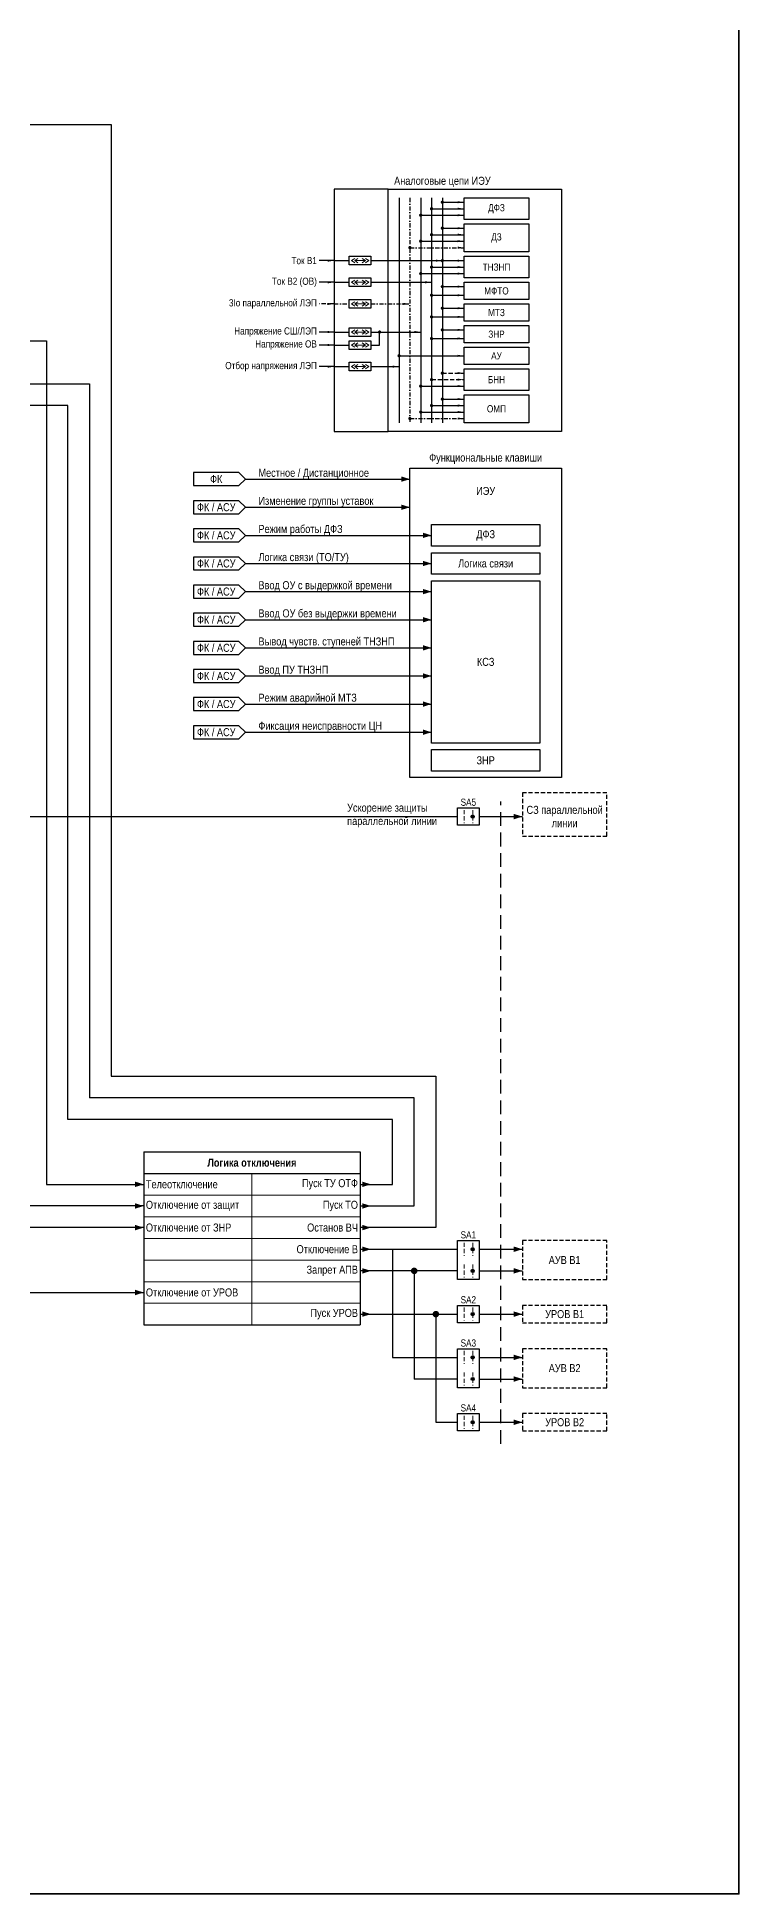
# Model space of a CAD drawing. Header units: millimetres. Extents: x -14593 to 14732, y -17400 to 5232.
# Drawn here: x 6751 to 7075, y -1173 to -315 of the extents above; entities that cross this region are included whole.
import ezdxf
from ezdxf.enums import TextEntityAlignment as Align

# ---------------------------------------------------------------- set-up
doc = ezdxf.new("R2010")
doc.units = ezdxf.units.MM
doc.linetypes.add('штриховая2', pattern=[9.525, 6.35, -3.175])
doc.linetypes.add('штрихпунктирная2', pattern=[12.7, 6.35, -3.175, 0, -3.175])
for name, color, linetype, lineweight in [('Основная', 7, 'Continuous', 30), ('Отключение_включение', 1, 'Continuous', 30), ('Тонкая', 7, 'Continuous', 18), ('Цепи внешние', 84, 'Continuous', 30), ('Цепи внутренние', 5, 'Continuous', 30), ('Цепи ТН', 200, 'Continuous', 30), ('Цепи ТТ', 23, 'Continuous', 30), ('Цепи ТТ  других присоединений', 23, 'штрихпунктирная2', 30), ('Цепь - ФК и АСУ', 132, 'Continuous', 30), ('Штриховая', 7, 'штриховая2', 20)]:
    doc.layers.add(name, color=color, linetype=linetype, lineweight=lineweight)
doc.layers.add('Рамка', color=8, linetype='Continuous', lineweight=35, plot=False)
doc.styles.add('Narrow', font='ARIALN.TTF')
doc.styles.add('Табл дан', font='ARIALN.TTF')
doc.styles.add('Табл загол', font='ARIALNB.TTF')

# ---------------------------------------------------------------- blocks, each defined once
blk = doc.blocks.new('*T269')
at = {"layer": 'Основная', "color": 0, "linetype": 'ByBlock', "lineweight": -2, "transparency": 16777216}
for p, q in [((0, 0), (100, 0)), ((0, 0), (0, -10)), ((100, 0), (100, -10))]:
    blk.add_line(p, q, dxfattribs=at)
at = {"layer": 'Основная', "color": 0, "linetype": 'ByBlock', "lineweight": 30, "transparency": 16777216}
for p, q in [((0, -10), (100, -10)), ((0, -10), (0, -80)), ((100, -10), (100, -80)), ((0, -80), (100, -80))]:
    blk.add_line(p, q, dxfattribs=at)
at = {"layer": 'Основная', "color": 0, "linetype": 'ByBlock', "lineweight": 18, "transparency": 16777216}
for p, q in [((50, -10), (50, -80)), ((0, -20), (100, -20)), ((0, -30), (100, -30)), ((0, -40), (100, -40)), ((0, -50), (100, -50)), ((0, -60), (100, -60)), ((0, -70), (100, -70))]:
    blk.add_line(p, q, dxfattribs=at)
at = {"layer": 'Основная', "color": 0, "transparency": 16777216, "char_height": 3.7}
for s, insert, width, attachment_point, style in [('{\\C256;Логика отключения}', (50, -5), 97, 5, 'Табл загол'), ('Телеотключение', (1, -15), 48, 4, 'Табл дан'), ('Пуск ТУ ОТФ', (99, -15), 48, 6, 'Табл дан'), ('{\\C256;Отключение от защит}', (1, -25), 48, 4, 'Табл дан'), ('Пуск ТО', (99, -25), 48, 6, 'Табл дан'), ('Отключение от ЗНР', (1, -35), 48, 4, 'Табл дан'), ('Останов ВЧ', (99, -35), 48, 6, 'Табл дан'), ('Отключение В', (99, -45), 48, 6, 'Табл дан'), ('Запрет АПВ', (99, -55), 48, 6, 'Табл дан'), ('Отключение от УРОВ', (1, -65), 48, 4, 'Табл дан'), ('Пуск УРОВ', (99, -75), 48, 6, 'Табл дан')]:
    blk.add_mtext(s, dxfattribs=dict(at, insert=insert, width=width, attachment_point=attachment_point, style=style))
blk = doc.blocks.new('Point')
at = {"layer": 'Основная', "color": 0, "const_width": 1.5}
blk.add_lwpolyline([(-0.75, 0, 1), (0.75, 0, 1)], format="xyb", close=True, dxfattribs=at)

msp = doc.modelspace()

# ---------------------------------------------------------------- hatches: boundary and pattern name
at = {"lineweight": 25, "ltscale": 0.25}
h = msp.add_hatch(color=256, dxfattribs=at)
edge = h.paths.add_edge_path()
edge.add_arc((6952, -675), 0.75, 0, 360)
h = msp.add_hatch(color=256, dxfattribs=at)
edge = h.paths.add_edge_path()
edge.add_arc((6952, -875), 0.75, 0, 360)
h = msp.add_hatch(color=256, dxfattribs=at)
edge = h.paths.add_edge_path()
edge.add_arc((6952, -885), 0.75, 0, 360)
h = msp.add_hatch(color=256, dxfattribs=at)
edge = h.paths.add_edge_path()
edge.add_arc((6952, -905), 0.75, 0, 360)
h = msp.add_hatch(color=256, dxfattribs=at)
edge = h.paths.add_edge_path()
edge.add_arc((6952, -925), 0.75, 0, 360)
h = msp.add_hatch(color=256, dxfattribs=at)
edge = h.paths.add_edge_path()
edge.add_arc((6952, -935), 0.75, 0, 360)
h = msp.add_hatch(color=256, dxfattribs=at)
edge = h.paths.add_edge_path()
edge.add_arc((6952, -955), 0.75, 0, 360)

# ---------------------------------------------------------------- linework, layer by layer
for centre in [(6952, -675), (6952, -875), (6952, -885), (6952, -905), (6952, -925), (6952, -935), (6952, -955)]:
    msp.add_circle(centre, 0.75, dxfattribs=at)
at = {"layer": 'Основная', "ltscale": 0.3}
msp.add_lwpolyline([(6913, -385), (6888, -385), (6888, -497), (6913, -497)], dxfattribs=at)
for points in [[(6913, -385), (6993, -385), (6993, -497), (6913, -497)], [(6933, -540), (6983, -540), (6983, -550), (6933, -550)], [(6933, -553), (6983, -553), (6983, -563), (6933, -563)], [(6933, -566), (6983, -566), (6983, -641), (6933, -641)], [(6933, -644), (6983, -644), (6983, -654), (6933, -654)]]:
    msp.add_lwpolyline(points, close=True, dxfattribs=at)
at = {"layer": 'Основная'}
for points in [[(6948, -389), (6978, -389), (6978, -399), (6948, -399)], [(6948, -401), (6978, -401), (6978, -414), (6948, -414)], [(6895, -416), (6905, -416), (6905, -420), (6895, -420)], [(6948, -416), (6978, -416), (6978, -426), (6948, -426)], [(6895, -426), (6905, -426), (6905, -430), (6895, -430)], [(6948, -428), (6978, -428), (6978, -436), (6948, -436)], [(6895, -436), (6905, -436), (6905, -440), (6895, -440)], [(6948, -438), (6978, -438), (6978, -446), (6948, -446)], [(6895, -449), (6905, -449), (6905, -453), (6895, -453)], [(6948, -448), (6978, -448), (6978, -456), (6948, -456)], [(6895, -455), (6905, -455), (6905, -459), (6895, -459)], [(6948, -458), (6978, -458), (6978, -466), (6948, -466)], [(6895, -465), (6905, -465), (6905, -469), (6895, -469)], [(6948, -468), (6978, -468), (6978, -478), (6948, -478)], [(6948, -480), (6978, -480), (6978, -493), (6948, -493)], [(6923, -514), (6993, -514), (6993, -657), (6923, -657)], [(6945, -671), (6955, -671), (6955, -679), (6945, -679)], [(6945, -871), (6955, -871), (6955, -889), (6945, -889)], [(6945, -901), (6955, -901), (6955, -909), (6945, -909)], [(6945, -921), (6955, -921), (6955, -939), (6945, -939)], [(6945, -951), (6955, -951), (6955, -959), (6945, -959)]]:
    msp.add_lwpolyline(points, close=True, dxfattribs=at)
at = {"layer": 'Отключение_включение', "ltscale": 0.3}
for points in [[(6700, -455), (6755, -455)], [(6755, -455), (6755, -845)], [(6700, -475), (6775, -475)], [(6775, -475), (6775, -805)], [(6925, -805), (6775, -805)], [(6925, -855), (6925, -805)], [(6755, -845), (6800, -845)], [(6800, -855), (6745, -855)], [(6900, -855), (6925, -855)], [(6800, -865), (6735, -865)], [(6900, -875), (6945, -875)], [(6955, -875), (6975, -875)], [(6915, -925), (6945, -925)], [(6955, -925), (6975, -925)]]:
    msp.add_lwpolyline(points, dxfattribs=at)
for points in [[(6800, -845, 0, 2.5, 0), (6796, -845, 0, 0, 0)], [(6800, -855, 0, 2.5, 0), (6796, -855, 0, 0, 0)], [(6905, -855, 0, 2.5, 0), (6901, -855, 0, 0, 0)], [(6800, -865, 0, 2.5, 0), (6796, -865, 0, 0, 0)], [(6905, -875, 0, 2.5, 0), (6901, -875, 0, 0, 0)], [(6975, -875, 0, 2.5, 0), (6971, -875, 0, 0, 0)], [(6800, -895, 0, 2.5, 0), (6796, -895, 0, 0, 0)], [(6975, -925, 0, 2.5, 0), (6971, -925, 0, 0, 0)]]:
    msp.add_lwpolyline(points, format="xyseb", dxfattribs=at)
at = {"layer": 'Отключение_включение'}
for points in [[(6915, -875), (6915, -925)], [(6430, -895), (6800, -895)]]:
    msp.add_lwpolyline(points, dxfattribs=at)
at = {"layer": 'Рамка', "color": 1}
msp.add_lwpolyline([(6324, -30), (7075, -30), (7075, -1173), (6324, -1173)], close=True, dxfattribs=at)
at = {"layer": 'Тонкая', "ltscale": 0.25}
for p, q in [((6896, -418), (6897.5, -417)), ((6897.5, -419), (6896, -418)), ((6897.5, -418), (6899, -417)), ((6899, -419), (6897.5, -418)), ((6902.5, -418), (6901, -417)), ((6901, -419), (6902.5, -418)), ((6904, -418), (6902.5, -417)), ((6902.5, -419), (6904, -418)), ((6896, -428), (6897.5, -427)), ((6897.5, -429), (6896, -428)), ((6897.5, -428), (6899, -427)), ((6899, -429), (6897.5, -428)), ((6902.5, -428), (6901, -427)), ((6901, -429), (6902.5, -428)), ((6904, -428), (6902.5, -427)), ((6902.5, -429), (6904, -428)), ((6896, -438), (6897.5, -437)), ((6897.5, -438), (6899, -437)), ((6902.5, -438), (6901, -437)), ((6904, -438), (6902.5, -437)), ((6897.5, -439), (6896, -438)), ((6899, -439), (6897.5, -438)), ((6901, -439), (6902.5, -438)), ((6902.5, -439), (6904, -438)), ((6896, -451), (6897.5, -450)), ((6897.5, -452), (6896, -451)), ((6897.5, -451), (6899, -450)), ((6899, -452), (6897.5, -451)), ((6902.5, -451), (6901, -450)), ((6901, -452), (6902.5, -451)), ((6904, -451), (6902.5, -450)), ((6902.5, -452), (6904, -451)), ((6896, -457), (6897.5, -456)), ((6897.5, -458), (6896, -457)), ((6897.5, -457), (6899, -456)), ((6899, -458), (6897.5, -457)), ((6902.5, -457), (6901, -456)), ((6901, -458), (6902.5, -457)), ((6904, -457), (6902.5, -456)), ((6902.5, -458), (6904, -457)), ((6896, -467), (6897.5, -466)), ((6897.5, -468), (6896, -467)), ((6897.5, -467), (6899, -466)), ((6899, -468), (6897.5, -467)), ((6902.5, -467), (6901, -466)), ((6901, -468), (6902.5, -467)), ((6904, -467), (6902.5, -466)), ((6902.5, -468), (6904, -467))]:
    msp.add_line(p, q, dxfattribs=at)
at = {"layer": 'Тонкая'}
for p, q in [((6902.5, -418), (6897.5, -418)), ((6902.5, -428), (6897.5, -428)), ((6902.5, -438), (6897.5, -438)), ((6902.5, -451), (6897.5, -451)), ((6902.5, -457), (6897.5, -457)), ((6902.5, -467), (6897.5, -467))]:
    msp.add_line(p, q, dxfattribs=at)
at = {"layer": 'Цепи внешние', "linetype": 'штриховая2', "ltscale": 0.3}
for points in [[(7014, -664), (6975, -664), (6975, -684), (7014, -684)], [(7014, -871), (6975, -871), (6975, -889), (7014, -889)], [(7014, -901), (6975, -901), (6975, -909), (7014, -909)], [(7014, -921), (6975, -921), (6975, -939), (7014, -939)], [(7014, -951), (6975, -951), (6975, -959), (7014, -959)]]:
    msp.add_lwpolyline(points, close=True, dxfattribs=at)
at = {"layer": 'Цепи внешние'}
for points in [[(6700, -675), (6945, -675)], [(6955, -675), (6975, -675)]]:
    msp.add_lwpolyline(points, dxfattribs=at)
at = {"layer": 'Цепи внешние', "ltscale": 0.3}
for points in [[(6975, -675, 0, 2.5, 0), (6971, -675, 0, 0, 0)], [(6975, -885, 0, 2.5, 0), (6971, -885, 0, 0, 0)], [(6975, -905, 0, 2.5, 0), (6971, -905, 0, 0, 0)], [(6975, -935, 0, 2.5, 0), (6971, -935, 0, 0, 0)], [(6975, -955, 0, 2.5, 0), (6971, -955, 0, 0, 0)]]:
    msp.add_lwpolyline(points, format="xyseb", dxfattribs=at)
for points in [[(6955, -885), (6975, -885)], [(6955, -905), (6975, -905)], [(6955, -935), (6975, -935)], [(6955, -955), (6975, -955)]]:
    msp.add_lwpolyline(points, dxfattribs=at)
at = {"layer": 'Цепи внутренние'}
for points in [[(6700, -355), (6785, -355)], [(6785, -355), (6785, -795)], [(6785, -795), (6935, -795)], [(6935, -795), (6935, -865)], [(6935, -865), (6900, -865)], [(6945, -885), (6900, -885)], [(6925, -885), (6925, -935)], [(6935, -905), (6935, -955)], [(6945, -935), (6925, -935)]]:
    msp.add_lwpolyline(points, dxfattribs=at)
at = {"layer": 'Цепи внутренние', "ltscale": 0.3}
for points in [[(6765, -485), (6700, -485)], [(6765, -815), (6765, -485)], [(6915, -815), (6765, -815)], [(6915, -835), (6915, -815)], [(6915, -845), (6915, -825)], [(6900, -845), (6915, -845)], [(6900, -905), (6945, -905)], [(6935, -955), (6945, -955)]]:
    msp.add_lwpolyline(points, dxfattribs=at)
at = {"layer": 'Цепи внутренние', "linetype": 'штриховая2'}
msp.add_lwpolyline([(6965, -965), (6965, -668)], dxfattribs=at)
at = {"layer": 'Цепи внутренние', "ltscale": 0.3}
for points in [[(6905, -845, 0, 2.5, 0), (6901, -845, 0, 0, 0)], [(6905, -865, 0, 2.5, 0), (6901, -865, 0, 0, 0)], [(6905, -885, 0, 2.5, 0), (6901, -885, 0, 0, 0)], [(6905, -905, 0, 2.5, 0), (6901, -905, 0, 0, 0)]]:
    msp.add_lwpolyline(points, format="xyseb", dxfattribs=at)
at = {"layer": 'Цепи ТН', "ltscale": 0.3}
for points in [[(6918, -389), (6918, -493)], [(6928, -389), (6928, -493)], [(6928, -397), (6948, -397)], [(6928, -409), (6948, -409)], [(6928, -424), (6948, -424)], [(6888, -451), (6881, -451)], [(6888, -451), (6895, -451)], [(6905, -451), (6928, -451)], [(6888, -457), (6881, -457)], [(6888, -457), (6895, -457)], [(6918, -462), (6948, -462)], [(6888, -467), (6881, -467)], [(6888, -467), (6895, -467)], [(6905, -467), (6918, -467)], [(6928, -476), (6948, -476)], [(6928, -488), (6948, -488)]]:
    msp.add_lwpolyline(points, dxfattribs=at)
at = {"layer": 'Цепи ТН'}
for points in [[(6948, -397, 0, 1, 0), (6945, -397, 0, 0, 0)], [(6948, -409, 0, 1, 0), (6945, -409, 0, 0, 0)], [(6948, -424, 0, 1, 0), (6945, -424, 0, 0, 0)], [(6888, -451, 0, 1, 0), (6885, -451, 0, 0, 0)], [(6928, -451, 0, 1, 0), (6925, -451, 0, 0, 0)], [(6888, -457, 0, 1, 0), (6885, -457, 0, 0, 0)], [(6948, -462, 0, 1, 0), (6945, -462, 0, 0, 0)], [(6888, -467, 0, 1, 0), (6885, -467, 0, 0, 0)], [(6918, -467, 0, 1, 0), (6915, -467, 0, 0, 0)], [(6948, -476, 0, 1, 0), (6945, -476, 0, 0, 0)], [(6948, -488, 0, 1, 0), (6945, -488, 0, 0, 0)]]:
    msp.add_lwpolyline(points, format="xyseb", dxfattribs=at)
msp.add_lwpolyline([(6905, -457), (6909, -457), (6909, -451)], dxfattribs=at)
at = {"layer": 'Цепи ТТ', "ltscale": 0.3}
for points in [[(6933, -389), (6933, -493)], [(6933, -394), (6948, -394)], [(6938, -389), (6938, -493)], [(6938, -391), (6948, -391)], [(6938, -403), (6948, -403)], [(6933, -406), (6948, -406)], [(6888, -418), (6881, -418)], [(6888, -418), (6881, -418)], [(6888, -418), (6895, -418)], [(6905, -418), (6938, -418)], [(6938, -418), (6948, -418)], [(6888, -428), (6881, -428)], [(6888, -428), (6895, -428)], [(6905, -428), (6933, -428)], [(6933, -421), (6948, -421)], [(6933, -434), (6948, -434)], [(6938, -430), (6948, -430)], [(6933, -444), (6948, -444)], [(6938, -440), (6948, -440)], [(6933, -454), (6948, -454)], [(6938, -450), (6948, -450)], [(6933, -485), (6948, -485)], [(6938, -482), (6948, -482)]]:
    msp.add_lwpolyline(points, dxfattribs=at)
at = {"layer": 'Цепи ТТ'}
for points in [[(6948, -391, 0, 1, 0), (6945, -391, 0, 0, 0)], [(6948, -394, 0, 1, 0), (6945, -394, 0, 0, 0)], [(6948, -403, 0, 1, 0), (6945, -403, 0, 0, 0)], [(6948, -406, 0, 1, 0), (6945, -406, 0, 0, 0)], [(6888, -418, 0, 1, 0), (6885, -418, 0, 0, 0)], [(6938, -418, 0, 1, 0), (6935, -418, 0, 0, 0)], [(6948, -418, 0, 1, 0), (6945, -418, 0, 0, 0)], [(6948, -421, 0, 1, 0), (6945, -421, 0, 0, 0)], [(6888, -428, 0, 1, 0), (6885, -428, 0, 0, 0)], [(6933, -428, 0, 1, 0), (6930, -428, 0, 0, 0)], [(6888, -438, 0, 1, 0), (6885, -438, 0, 0, 0)], [(6923, -438, 0, 1, 0), (6920, -438, 0, 0, 0)], [(6948, -430, 0, 1, 0), (6945, -430, 0, 0, 0)], [(6948, -434, 0, 1, 0), (6945, -434, 0, 0, 0)], [(6948, -440, 0, 1, 0), (6945, -440, 0, 0, 0)], [(6948, -444, 0, 1, 0), (6945, -444, 0, 0, 0)], [(6948, -450, 0, 1, 0), (6945, -450, 0, 0, 0)], [(6948, -454, 0, 1, 0), (6945, -454, 0, 0, 0)], [(6948, -470, 0, 1, 0), (6945, -470, 0, 0, 0)], [(6948, -473, 0, 1, 0), (6945, -473, 0, 0, 0)], [(6948, -482, 0, 1, 0), (6945, -482, 0, 0, 0)], [(6948, -485, 0, 1, 0), (6945, -485, 0, 0, 0)]]:
    msp.add_lwpolyline(points, format="xyseb", dxfattribs=at)
at = {"layer": 'Цепи ТТ', "linetype": 'штриховая2', "ltscale": 0.3}
for points in [[(6938, -470), (6948, -470)], [(6933, -473), (6948, -473)]]:
    msp.add_lwpolyline(points, dxfattribs=at)
at = {"layer": 'Цепи ТТ  других присоединений', "ltscale": 0.3}
for points in [[(6923, -389), (6923, -493)], [(6923, -412), (6948, -412)], [(6888, -438), (6881, -438)], [(6888, -438), (6895, -438)], [(6905, -438), (6923, -438)], [(6923, -491), (6948, -491)]]:
    msp.add_lwpolyline(points, dxfattribs=at)
at = {"layer": 'Цепи ТТ  других присоединений'}
for points in [[(6948, -412, 0, 1, 0), (6945, -412, 0, 0, 0)], [(6948, -491, 0, 1, 0), (6945, -491, 0, 0, 0)]]:
    msp.add_lwpolyline(points, format="xyseb", dxfattribs=at)
at = {"layer": 'Цепь - ФК и АСУ', "ltscale": 0.3}
for points in [[(6847, -519), (6844, -516), (6823, -516), (6823, -522), (6844, -522), (6847, -519)], [(6847, -532), (6844, -529), (6823, -529), (6823, -535), (6844, -535), (6847, -532)], [(6847, -545), (6844, -542), (6823, -542), (6823, -548), (6844, -548), (6847, -545)], [(6847, -558), (6844, -555), (6823, -555), (6823, -561), (6844, -561), (6847, -558)], [(6847, -571), (6844, -568), (6823, -568), (6823, -574), (6844, -574), (6847, -571)], [(6847, -584), (6844, -581), (6823, -581), (6823, -587), (6844, -587), (6847, -584)], [(6847, -597), (6844, -594), (6823, -594), (6823, -600), (6844, -600), (6847, -597)], [(6847, -610), (6844, -607), (6823, -607), (6823, -613), (6844, -613), (6847, -610)], [(6847, -623), (6844, -620), (6823, -620), (6823, -626), (6844, -626), (6847, -623)], [(6847, -636), (6844, -633), (6823, -633), (6823, -639), (6844, -639), (6847, -636)]]:
    msp.add_lwpolyline(points, dxfattribs=at)
at = {"layer": 'Цепь - ФК и АСУ'}
for points in [[(6847, -519), (6923, -519)], [(6847, -532), (6923, -532)], [(6847, -545), (6933, -545)], [(6847, -558), (6933, -558)], [(6847, -571), (6933, -571)], [(6847, -584), (6933, -584)], [(6847, -597), (6933, -597)], [(6847, -610), (6933, -610)], [(6847, -623), (6933, -623)], [(6847, -636), (6933, -636)]]:
    msp.add_lwpolyline(points, dxfattribs=at)
at = {"layer": 'Цепь - ФК и АСУ', "ltscale": 0.3}
for points in [[(6923, -519, 0, 2.5, 0), (6919, -519, 0, 0, 0)], [(6923, -532, 0, 2.5, 0), (6919, -532, 0, 0, 0)], [(6933, -545, 0, 2.5, 0), (6929, -545, 0, 0, 0)], [(6933, -558, 0, 2.5, 0), (6929, -558, 0, 0, 0)], [(6933, -571, 0, 2.5, 0), (6929, -571, 0, 0, 0)], [(6933, -584, 0, 2.5, 0), (6929, -584, 0, 0, 0)], [(6933, -597, 0, 2.5, 0), (6929, -597, 0, 0, 0)], [(6933, -610, 0, 2.5, 0), (6929, -610, 0, 0, 0)], [(6933, -623, 0, 2.5, 0), (6929, -623, 0, 0, 0)], [(6933, -636, 0, 2.5, 0), (6929, -636, 0, 0, 0)]]:
    msp.add_lwpolyline(points, format="xyseb", dxfattribs=at)
at = {"layer": 'Штриховая', "ltscale": 0.3}
for p, q in [((6948, -672), (6948, -678)), ((6952, -672), (6952, -678)), ((6948, -872), (6948, -878)), ((6952, -872), (6952, -878)), ((6948, -882), (6948, -888)), ((6952, -882), (6952, -888)), ((6948, -902), (6948, -908)), ((6952, -902), (6952, -908)), ((6948, -922), (6948, -928)), ((6952, -922), (6952, -928)), ((6948, -932), (6948, -938)), ((6952, -932), (6952, -938)), ((6948, -952), (6948, -958)), ((6952, -952), (6952, -958))]:
    msp.add_line(p, q, dxfattribs=at)

# ---------------------------------------------------------------- block references
msp.add_blockref('*T269', (6800, -830))
at = {"layer": 'Цепи внутренние'}
for p in [(6925, -885), (6935, -905)]:
    msp.add_blockref('Point', p, dxfattribs=at)
at = {"layer": 'Цепи ТН', "xscale": 0.5, "yscale": 0.5, "zscale": 0.5}
for p in [(6928, -397), (6928, -409), (6928, -424), (6909, -451), (6918, -462), (6928, -476), (6928, -488)]:
    msp.add_blockref('Point', p, dxfattribs=at)
at = {"layer": 'Цепи ТТ', "xscale": 0.5, "yscale": 0.5, "zscale": 0.5}
for p in [(6933, -394), (6938, -391), (6938, -403), (6933, -406), (6933, -421), (6938, -418), (6933, -434), (6938, -430), (6933, -444), (6938, -440), (6933, -454), (6938, -450), (6938, -470), (6933, -473), (6933, -485), (6938, -482)]:
    msp.add_blockref('Point', p, dxfattribs=at)
at = {"layer": 'Цепи ТТ  других присоединений', "xscale": 0.5, "yscale": 0.5, "zscale": 0.5}
for p in [(6923, -412), (6923, -491)]:
    msp.add_blockref('Point', p, dxfattribs=at)

# ---------------------------------------------------------------- texts
at = {"layer": 'Основная', "style": 'Narrow'}
for s, p in [('SA5', (6950, -670)), ('SA1', (6950, -870)), ('SA2', (6950, -900)), ('SA3', (6950, -920)), ('SA4', (6950, -950))]:
    msp.add_text(s, height=3.3, dxfattribs=at).set_placement(p, align=Align.CENTER)
for s, insert, char_height, width, attachment_point in [('Аналоговые цепи ИЭУ', (6938, -384), 3.7, 89, 8), ('ДФЗ', (6963, -394), 3.3, 30, 5), ('ДЗ', (6963, -407.5), 3.3, 30, 5), ('Ток В1', (6880, -418), 3.3, 71.4983, 6), ('ТНЗНП', (6963, -421), 3.3, 30, 5), ('Ток В2 (ОВ)', (6880, -428), 3.3, 71.4983, 6), ('3Io параллельной ЛЭП', (6880, -438), 3.3, 71.4983, 6), ('МФТО', (6963, -432), 3.3, 30, 5), ('МТЗ', (6963, -442), 3.3, 30, 5), ('Напряжение СШ/ЛЭП ', (6880, -451), 3.3, 71.4983, 6), ('Напряжение ОВ ', (6880, -457), 3.3, 71.4983, 6), ('ЗНР', (6963, -452), 3.3, 30, 5), ('АУ', (6963, -462), 3.3, 30, 5), ('Отбор напряжения ЛЭП', (6880, -467), 3.3, 71.4983, 6), ('БНН', (6963, -473), 3.3, 30, 5), ('ОМП', (6963, -486.5), 3.3, 30, 5), ('Местное / Дистанционное', (6853, -519), 3.7, 99, 7), ('Функциональные клавиши', (6958, -512), 3.7, 94, 8), ('ФК', (6833.5, -519), 3.7, 21, 5), ('ИЭУ', (6958, -524.5), 3.7, 70, 5), ('ФК / АСУ', (6833.5, -532), 3.7, 21, 5), ('Изменение группы уставок', (6853, -532), 3.7, 99, 7), ('Режим работы ДФЗ', (6853, -545), 3.7, 89, 7), ('ФК / АСУ', (6833.5, -545), 3.7, 21, 5), ('ДФЗ', (6958, -545), 3.7, 50, 5), ('ФК / АСУ', (6833.5, -558), 3.7, 21, 5), ('Логика связи (ТО/ТУ)', (6853, -558), 3.7, 89, 7), ('Логика связи', (6958, -558), 3.7, 50, 5), ('Ввод ОУ с выдержкой времени', (6853, -571), 3.7, 99, 7), ('ФК / АСУ', (6833.5, -571), 3.7, 21, 5), ('ФК / АСУ', (6833.5, -584), 3.7, 21, 5), ('Ввод ОУ без выдержки времени', (6853, -584), 3.7, 99, 7), ('Вывод чувств. ступеней ТНЗНП', (6853, -597), 3.7, 99, 7), ('ФК / АСУ', (6833.5, -597), 3.7, 21, 5), ('ФК / АСУ', (6833.5, -610), 3.7, 21, 5), ('Ввод ПУ ТНЗНП', (6853, -610), 3.7, 99, 7), ('КСЗ', (6958, -603.5), 3.7, 50, 5), ('Режим аварийной МТЗ', (6853, -623), 3.7, 99, 7), ('ФК / АСУ', (6833.5, -623), 3.7, 21, 5), ('ФК / АСУ', (6833.5, -636), 3.7, 21, 5), ('Фиксация неисправности ЦН', (6853, -636), 3.7, 99, 7), ('ЗНР', (6958, -649), 3.7, 50, 5), ('Ускорение защиты параллельной линии', (6894, -680), 3.7, 56, 7), ('СЗ параллельной линии', (6994.5, -675), 3.7, 39, 5), ('АУВ В1', (6994.5, -880), 3.7, 39, 5), ('УРОВ В1', (6994.5, -905), 3.7, 39, 5), ('АУВ В2', (6994.5, -930), 3.7, 39, 5), ('УРОВ В2', (6994.5, -955), 3.7, 39, 5)]:
    msp.add_mtext(s, dxfattribs=dict(at, insert=insert, char_height=char_height, width=width, attachment_point=attachment_point))

doc.saveas('drawing.dxf')
